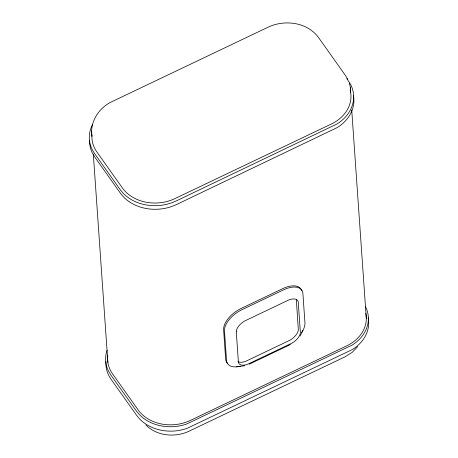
<?xml version="1.0" encoding="UTF-8"?>
<svg xmlns="http://www.w3.org/2000/svg" width="458" height="458" viewBox="0 0 458 458"><rect width="100%" height="100%" fill="white"/><g stroke="black" fill="none" stroke-linecap="round" stroke-linejoin="round"><path stroke-width="0.69" d="M91.795 134.95C90.157 121.049 99.478 107.407 111.878 101.687L268.136 27.171C284.561 19.351 307.066 22.116 318.356 37.287L345.664 75.793L347.834 79.4M300.087 336.017L302.933 330.407M357.641 346.666L352.259 352.311L345.143 356.765L189.08 431.184C175.208 437.768 156.934 436.188 145.873 424.984M249.312 364.167L290.458 344.542M244.767 365.724L236.488 366.829M346.798 78.564L350.714 84.656A41.243 33.153 -4 0 1 337.151 123.889L176.204 200.959L171.424 202.917A41.243 33.153 -4 0 1 123.116 193.19L120.225 189.686L94.548 153.493L92.258 149.703A41.243 33.153 -4 0 1 92.636 124.295M349.402 83.224L350.324 87.192L350.719 92.779M351.727 109.914L366.32 318.779M296.349 299.824L298.347 329.989A11.782 6.292 -35.4 0 1 289.931 340.22L245.631 361.345A11.782 6.292 -35.4 0 1 237.845 361.511M93.317 154.06L107.888 362.461M91.526 130.902L91.915 136.49M350.324 87.192L350.593 91.245M365.816 313.421A38.415 30.881 -4 0 1 346.735 345.847L190.385 420.404A38.415 30.881 -4 0 1 138.121 409.876L112.536 373.814A38.415 30.881 -4 0 1 107.807 355.734M91.972 135.133A38.598 31.03 -4 0 0 96.85 151.941L122.446 188.009A38.598 31.03 -4 0 0 174.95 198.583L331.311 124.026A38.598 31.03 -4 0 0 350.17 90.123M353.416 95.373A41.243 33.153 -4 0 1 337.403 127.496L176.456 204.566L171.676 206.529A41.243 33.153 -4 0 1 123.368 196.797L120.477 193.293L94.8 157.105L92.516 153.316A41.243 33.153 -4 0 1 89.562 140.658M365.49 306.591A40.459 32.524 -4 0 1 352.185 345.08L186.635 424.022A40.459 32.524 -4 0 1 139.249 414.479L136.398 411.026L110.744 374.873L108.489 371.135A40.459 32.524 -4 0 1 107.103 350.273M368.158 317.772A40.459 32.524 -4 0 1 352.494 349.483L186.938 428.43A40.459 32.524 -4 0 1 139.558 418.887L136.707 415.435L111.054 379.281L108.798 375.543A40.459 32.524 -4 0 1 105.964 361.705M301.69 332.405A21.131 11.284 -35.4 0 0 304.959 322.959L302.91 293.584A21.131 11.284 -35.4 0 0 283.622 289.822L242.001 309.671A21.131 11.284 -35.4 0 0 224.472 330.985L226.527 360.36A21.131 11.284 -35.4 0 0 240.433 366.131M301.776 290.807A21.131 11.284 -35.4 0 0 282.763 288.609L241.143 308.457A21.131 11.284 -35.4 0 0 223.613 329.771L225.668 359.152A21.131 11.284 -35.4 0 0 227.403 363.28M236.248 331.231L238.429 362.438A11.782 6.292 -35.4 0 0 247.686 364.242L291.986 343.116A11.782 6.292 -35.4 0 0 300.402 332.886L298.221 301.679A11.782 6.292 -35.4 0 0 288.964 299.875L244.664 321.001A11.782 6.292 -35.4 0 0 236.248 331.231"/></g></svg>
